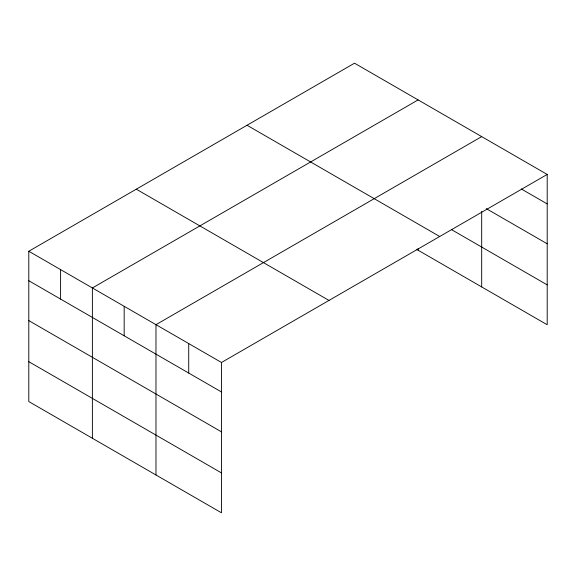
<?xml version="1.0" encoding="UTF-8"?>
<svg xmlns="http://www.w3.org/2000/svg" width="576" height="576" viewBox="0 0 576 576"><rect width="100%" height="100%" fill="white"/><g stroke="black" fill="none" stroke-linecap="round" stroke-linejoin="round"><path stroke-width="0.86" d="M416.549 249.322L547.2 324.749L547.2 174.442L354.514 63.194L28.8 251.251L28.8 401.558L221.486 512.806L221.486 362.491L28.8 251.251M418.104 99.907L92.383 287.957L92.383 438.271M481.687 136.62L155.974 324.67L155.974 474.977M221.486 362.491L547.2 174.442M521.302 188.964L547.2 203.918M486.259 208.613L547.2 243.792M451.447 229.594L547.2 284.875M247.032 125.251L439.711 236.498M136.289 189.194L328.968 300.434M28.8 280.728L221.486 391.968M28.8 320.602L221.486 431.842M28.8 361.685L221.486 472.925M481.687 211.327L481.687 286.927M418.104 248.443L418.104 250.222M188.726 343.584L188.726 373.061M124.178 306.317L124.178 335.794M60.595 269.604L60.595 299.081"/></g></svg>
